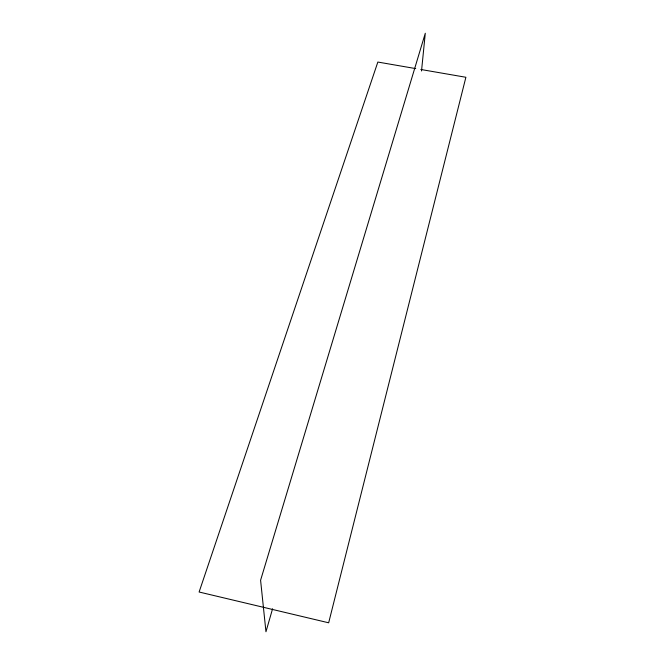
<?xml version="1.0" encoding="UTF-8"?>
<svg xmlns="http://www.w3.org/2000/svg" width="665" height="665" viewBox="0 0 665 665"><rect width="100%" height="100%" fill="white"/><g stroke="black" fill="none" stroke-linecap="round" stroke-linejoin="round"><path stroke-width="1" d="M421.519 70.997L425.292 33.25L260.589 580.254L265.958 631.75L272.575 608.791M415.725 68.603L377.845 62.053L199.109 592.016L328.668 622.797L465.891 77.273L420.845 69.484"/></g></svg>
